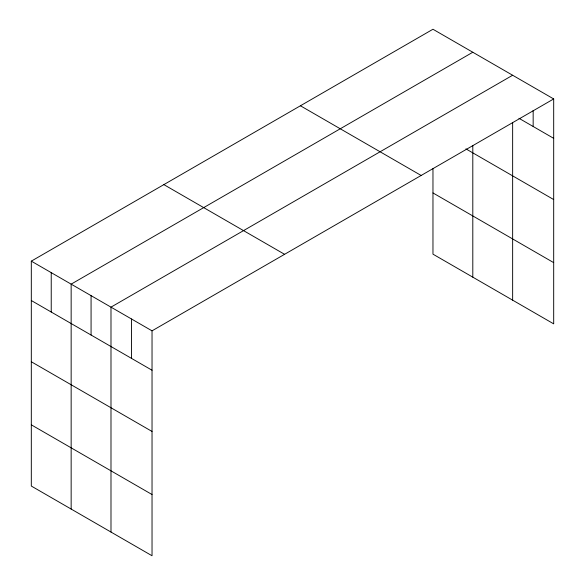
<?xml version="1.0" encoding="UTF-8"?>
<svg xmlns="http://www.w3.org/2000/svg" width="585" height="585" viewBox="0 0 585 585"><rect width="100%" height="100%" fill="white"/><g stroke="black" fill="none" stroke-linecap="round" stroke-linejoin="round"><path stroke-width="0.88" d="M553.688 98.945L152.034 330.839L152.034 555.75L31.312 486.055L31.312 261.144L432.966 29.25L553.688 98.945L553.688 323.856L432.966 254.161L432.966 168.612M512.643 122.74L512.643 300.163M472.804 52.248L71.151 284.142L71.151 509.052M512.643 75.253L110.989 307.14L110.989 532.05M518.953 118.287L553.688 138.338M465.909 148.882L553.688 199.558M300.419 105.775L421.141 175.471M432.966 192.94L553.688 262.636M163.858 184.619L284.581 254.314M31.312 261.144L152.034 330.839M31.312 300.529L152.034 370.232M31.312 361.757L152.034 431.452M31.312 424.834L152.034 494.53M533.162 110.375L533.162 126.492M472.804 145.658L472.804 277.166M131.515 318.986L131.515 358.378M91.07 295.637L91.07 335.029M51.231 272.639L51.231 312.032"/></g></svg>
